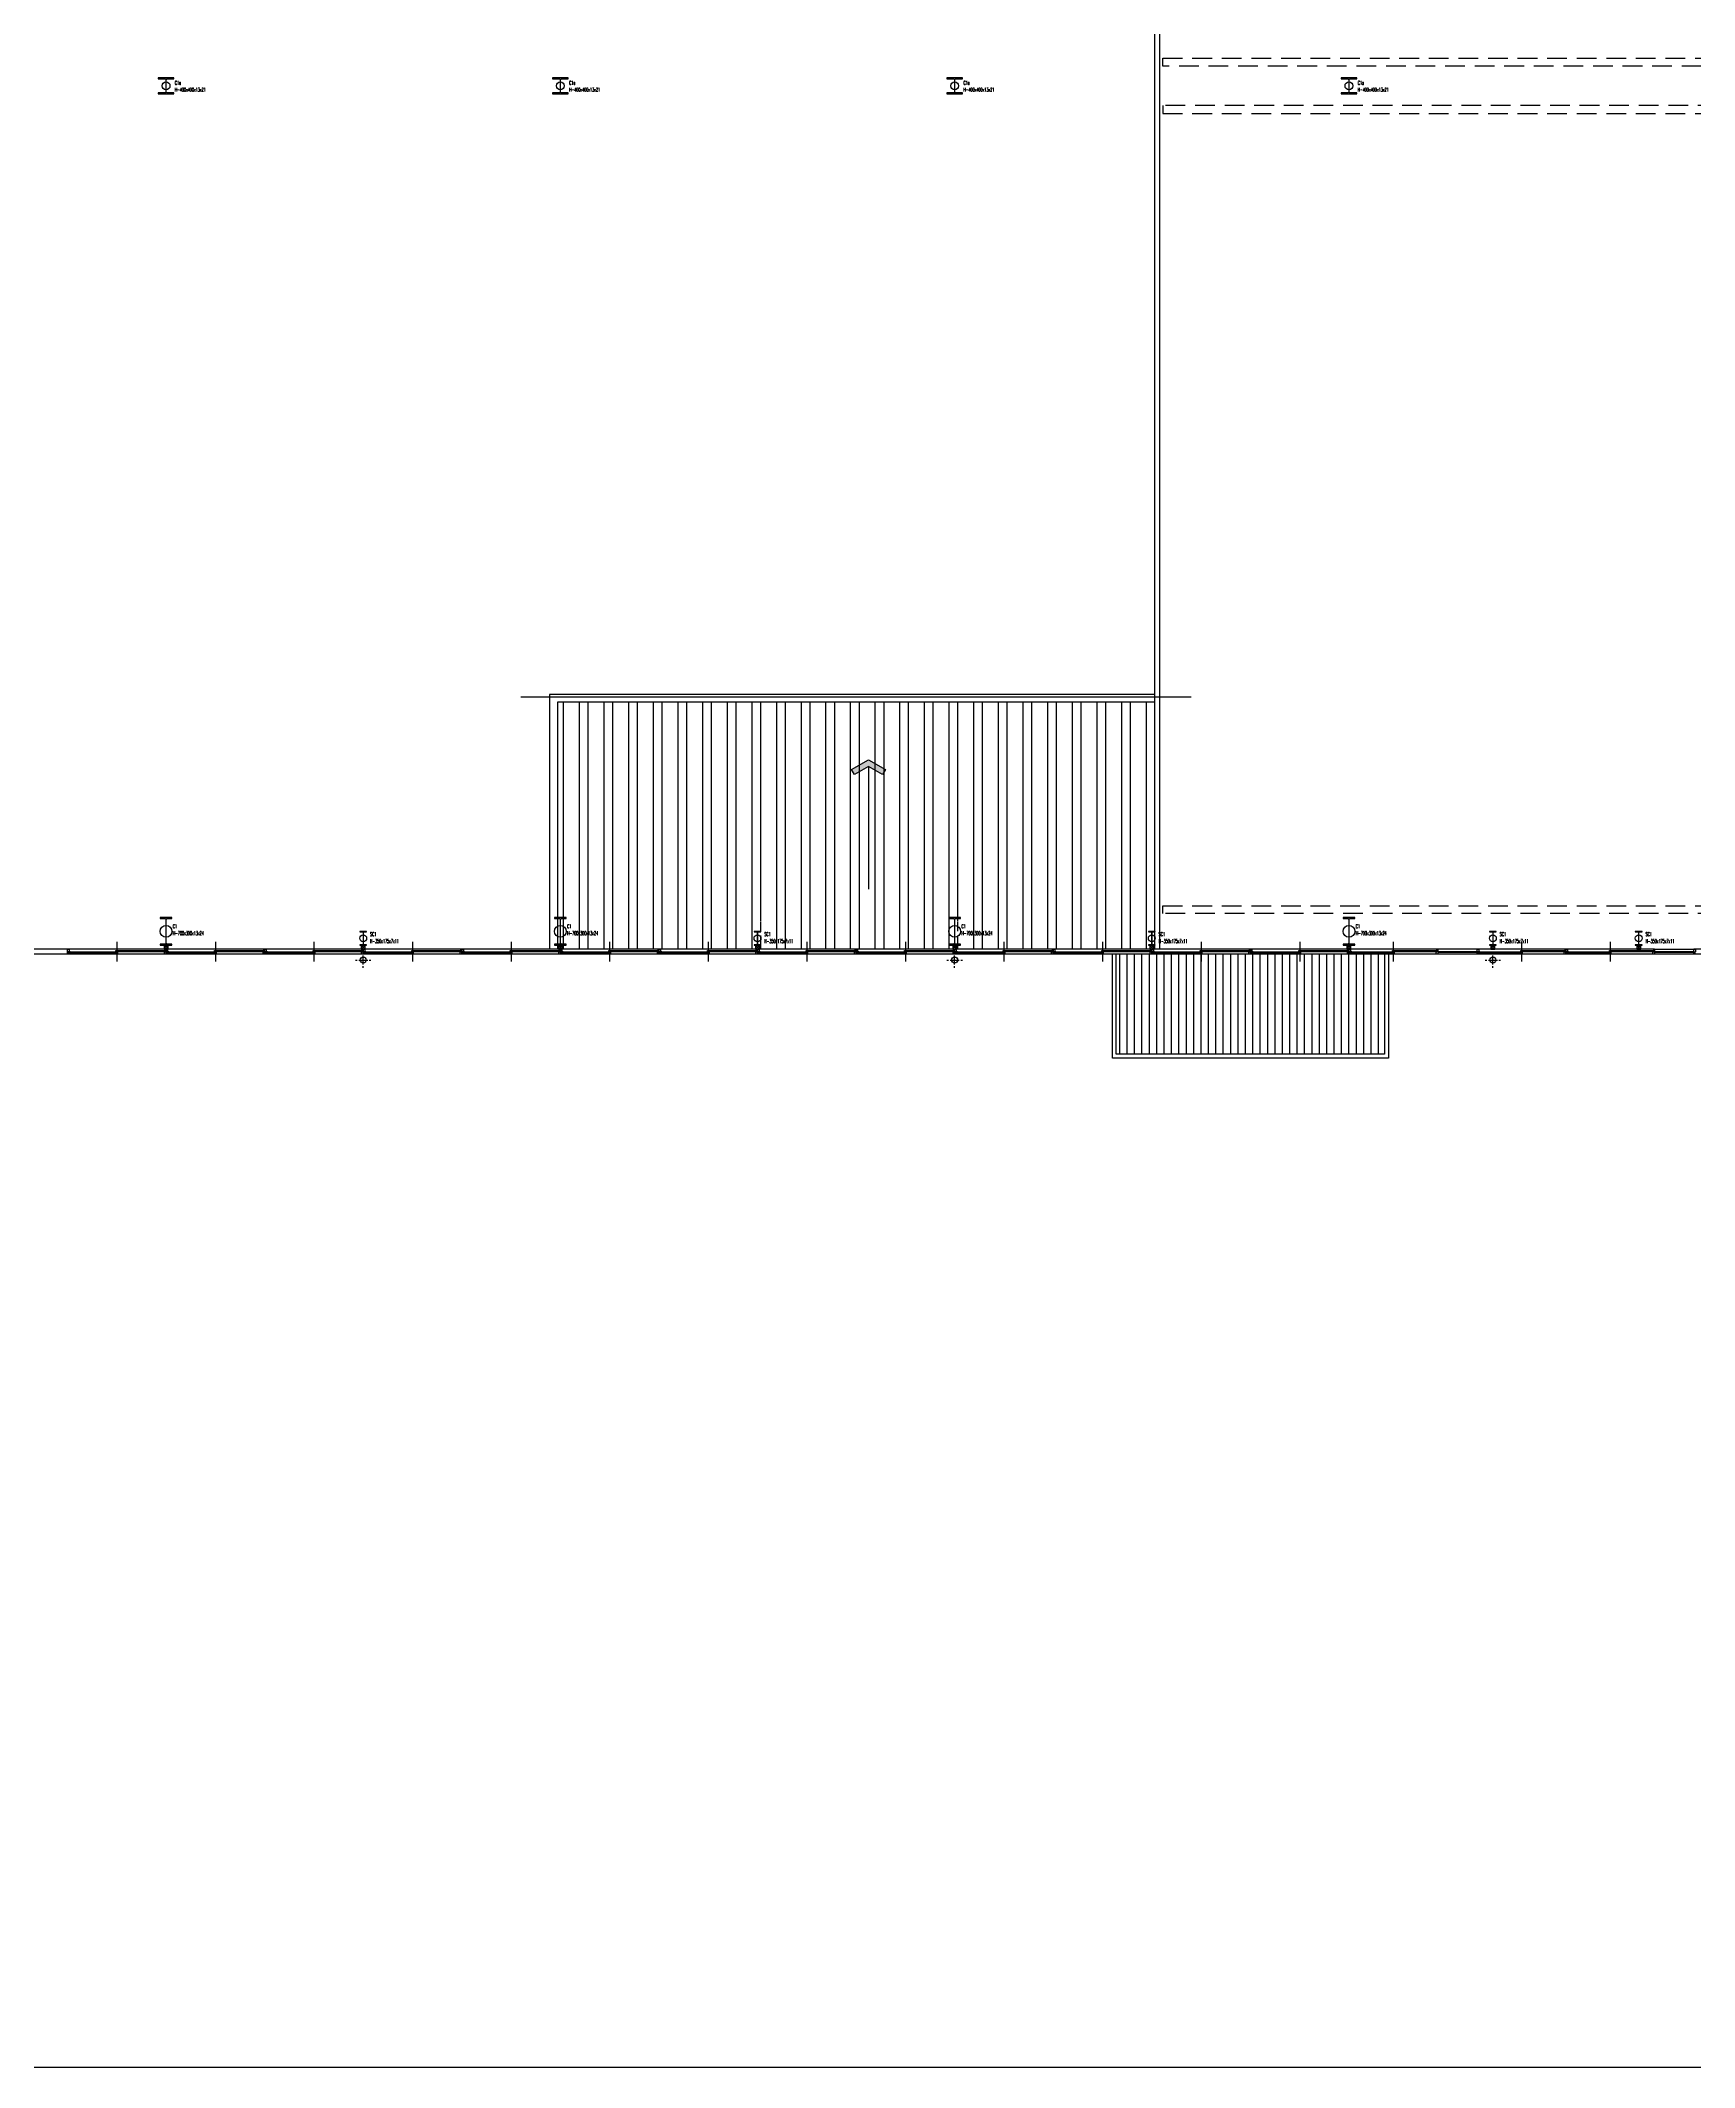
# Model space of a CAD drawing. Header units: millimetres. Extents: x 10462777 to 22643323, y 453826 to 1389191.
# Drawn here: x 11408190 to 11450135, y 540134 to 591557 of the extents above; entities that cross this region are included whole.
import ezdxf
from ezdxf.enums import TextEntityAlignment as Align

# ---------------------------------------------------------------- set-up
doc = ezdxf.new("R2010")
doc.units = ezdxf.units.MM
doc.header["$LTSCALE"] = 200
doc.header["$MEASUREMENT"] = 0
doc.linetypes.add('HIDDEN', pattern=[3.75, 2.5, -1.25])
doc.layers.get('0').update_dxf_attribs({"linetype": 'CONTINUOUS'})
for name, color, linetype in [('CEN', 1, 'CONTINUOUS'), ('COL', 2, 'CONTINUOUS'), ('HAT', 5, 'CONTINUOUS'), ('HATCH', 8, 'CONTINUOUS'), ('lead', 7, 'CONTINUOUS'), ('panel', 4, 'CONTINUOUS'), ('PIPE', 4, 'CONTINUOUS'), ('tab6', 5, 'HIDDEN'), ('win', 6, 'CONTINUOUS'), ('도면층6', 6, 'CONTINUOUS')]:
    doc.layers.add(name, color=color, linetype=linetype)
doc.layers.add('No_Print', color=153, linetype='CONTINUOUS', plot=False)
doc.styles.add('HYwulM', font='txt.shx ', dxfattribs={"bigfont": ' whgtxt.shx'})

msp = doc.modelspace()

# ---------------------------------------------------------------- hatches: boundary and pattern name
at = {"layer": 'lead'}
msp.add_hatch(color=253, dxfattribs=at).paths.add_polyline_path([(11429546.21527, 572940.60773), (11429616.6826, 573066.92445), (11429188.18606, 573305.96649), (11428759.68952, 573066.92445), (11428830.15685, 572940.60773), (11429188.18606, 573140.33871)])

# ---------------------------------------------------------------- linework, layer by layer
at = {"color": 253}
for p, q in [((11435373.2949, 565742.23366), (11435373.2949, 568379.73366)), ((11435473.2949, 565842.23366), (11435473.2949, 568379.73366)), ((11442273.2949, 568379.73366), (11442273.2949, 565842.23366)), ((11442373.2949, 568379.73366), (11442373.2949, 565742.23366)), ((11442373.2949, 565742.23366), (11435373.2949, 565742.23366)), ((11442273.2949, 565842.23366), (11435473.2949, 565842.23366))]:
    msp.add_line(p, q, dxfattribs=at)
at = {"layer": 'CEN', "color": 253}
msp.add_line((11420373.2949, 574907.23366), (11437373.2949, 574907.23366), dxfattribs=at)
at = {"layer": 'COL', "color": 253}
for points in [[(11411366.7949, 590250.23366, -0.4142135624), (11411344.7949, 590228.23366), (11411173.2949, 590228.23366), (11411173.2949, 590207.23366), (11411573.2949, 590207.23366), (11411573.2949, 590228.23366), (11411401.7949, 590228.23366, -0.4142135624), (11411379.7949, 590250.23366), (11411379.7949, 590564.23366, -0.4142135624), (11411401.7949, 590586.23366), (11411573.2949, 590586.23366), (11411573.2949, 590607.23366), (11411173.2949, 590607.23366), (11411173.2949, 590586.23366), (11411344.7949, 590586.23366, -0.4142135624), (11411366.7949, 590564.23366)], [(11421366.7949, 590250.23366, -0.4142135624), (11421344.7949, 590228.23366), (11421173.2949, 590228.23366), (11421173.2949, 590207.23366), (11421573.2949, 590207.23366), (11421573.2949, 590228.23366), (11421401.7949, 590228.23366, -0.4142135624), (11421379.7949, 590250.23366), (11421379.7949, 590564.23366, -0.4142135624), (11421401.7949, 590586.23366), (11421573.2949, 590586.23366), (11421573.2949, 590607.23366), (11421173.2949, 590607.23366), (11421173.2949, 590586.23366), (11421344.7949, 590586.23366, -0.4142135624), (11421366.7949, 590564.23366)], [(11431366.7949, 590250.23366, -0.4142135624), (11431344.7949, 590228.23366), (11431173.2949, 590228.23366), (11431173.2949, 590207.23366), (11431573.2949, 590207.23366), (11431573.2949, 590228.23366), (11431401.7949, 590228.23366, -0.4142135624), (11431379.7949, 590250.23366), (11431379.7949, 590564.23366, -0.4142135624), (11431401.7949, 590586.23366), (11431573.2949, 590586.23366), (11431573.2949, 590607.23366), (11431173.2949, 590607.23366), (11431173.2949, 590586.23366), (11431344.7949, 590586.23366, -0.4142135624), (11431366.7949, 590564.23366)], [(11441366.7949, 590250.23366, -0.4142135624), (11441344.7949, 590228.23366), (11441173.2949, 590228.23366), (11441173.2949, 590207.23366), (11441573.2949, 590207.23366), (11441573.2949, 590228.23366), (11441401.7949, 590228.23366, -0.4142135624), (11441379.7949, 590250.23366), (11441379.7949, 590564.23366, -0.4142135624), (11441401.7949, 590586.23366), (11441573.2949, 590586.23366), (11441573.2949, 590607.23366), (11441173.2949, 590607.23366), (11441173.2949, 590586.23366), (11441344.7949, 590586.23366, -0.4142135624), (11441366.7949, 590564.23366)], [(11411366.7949, 568659.23366, -0.4142135624), (11411338.7949, 568631.23366), (11411223.2949, 568631.23366), (11411223.2949, 568607.23366), (11411523.2949, 568607.23366), (11411523.2949, 568631.23366), (11411407.7949, 568631.23366, -0.4142135624), (11411379.7949, 568659.23366), (11411379.7949, 569255.23366, -0.4142135624), (11411407.7949, 569283.23366), (11411523.2949, 569283.23366), (11411523.2949, 569307.23366), (11411223.2949, 569307.23366), (11411223.2949, 569283.23366), (11411338.7949, 569283.23366, -0.4142135624), (11411366.7949, 569255.23366)], [(11421366.7949, 568659.23366, -0.4142135624), (11421338.7949, 568631.23366), (11421223.2949, 568631.23366), (11421223.2949, 568607.23366), (11421523.2949, 568607.23366), (11421523.2949, 568631.23366), (11421407.7949, 568631.23366, -0.4142135624), (11421379.7949, 568659.23366), (11421379.7949, 569255.23366, -0.4142135624), (11421407.7949, 569283.23366), (11421523.2949, 569283.23366), (11421523.2949, 569307.23366), (11421223.2949, 569307.23366), (11421223.2949, 569283.23366), (11421338.7949, 569283.23366, -0.4142135624), (11421366.7949, 569255.23366)], [(11431366.7949, 568659.23366, -0.4142135624), (11431338.7949, 568631.23366), (11431223.2949, 568631.23366), (11431223.2949, 568607.23366), (11431523.2949, 568607.23366), (11431523.2949, 568631.23366), (11431407.7949, 568631.23366, -0.4142135624), (11431379.7949, 568659.23366), (11431379.7949, 569255.23366, -0.4142135624), (11431407.7949, 569283.23366), (11431523.2949, 569283.23366), (11431523.2949, 569307.23366), (11431223.2949, 569307.23366), (11431223.2949, 569283.23366), (11431338.7949, 569283.23366, -0.4142135624), (11431366.7949, 569255.23366)], [(11441366.7949, 568659.23366, -0.4142135624), (11441338.7949, 568631.23366), (11441223.2949, 568631.23366), (11441223.2949, 568607.23366), (11441523.2949, 568607.23366), (11441523.2949, 568631.23366), (11441407.7949, 568631.23366, -0.4142135624), (11441379.7949, 568659.23366), (11441379.7949, 569255.23366, -0.4142135624), (11441407.7949, 569283.23366), (11441523.2949, 569283.23366), (11441523.2949, 569307.23366), (11441223.2949, 569307.23366), (11441223.2949, 569283.23366), (11441338.7949, 569283.23366, -0.4142135624), (11441366.7949, 569255.23366)], [(11416369.7949, 568632.23366, -0.4142135624), (11416355.7949, 568618.23366), (11416285.7949, 568618.23366), (11416285.7949, 568607.23366), (11416460.7949, 568607.23366), (11416460.7949, 568618.23366), (11416390.7949, 568618.23366, -0.4142135624), (11416376.7949, 568632.23366), (11416376.7949, 568932.23366, -0.4142135624), (11416390.7949, 568946.23366), (11416460.7949, 568946.23366), (11416460.7949, 568957.23366), (11416285.7949, 568957.23366), (11416285.7949, 568946.23366), (11416355.7949, 568946.23366, -0.4142135624), (11416369.7949, 568932.23366)], [(11426369.7949, 568632.23366, -0.4142135624), (11426355.7949, 568618.23366), (11426285.7949, 568618.23366), (11426285.7949, 568607.23366), (11426460.7949, 568607.23366), (11426460.7949, 568618.23366), (11426390.7949, 568618.23366, -0.4142135624), (11426376.7949, 568632.23366), (11426376.7949, 568932.23366, -0.4142135624), (11426390.7949, 568946.23366), (11426460.7949, 568946.23366), (11426460.7949, 568957.23366), (11426285.7949, 568957.23366), (11426285.7949, 568946.23366), (11426355.7949, 568946.23366, -0.4142135624), (11426369.7949, 568932.23366)], [(11436369.7949, 568632.23366, -0.4142135624), (11436355.7949, 568618.23366), (11436285.7949, 568618.23366), (11436285.7949, 568607.23366), (11436460.7949, 568607.23366), (11436460.7949, 568618.23366), (11436390.7949, 568618.23366, -0.4142135624), (11436376.7949, 568632.23366), (11436376.7949, 568932.23366, -0.4142135624), (11436390.7949, 568946.23366), (11436460.7949, 568946.23366), (11436460.7949, 568957.23366), (11436285.7949, 568957.23366), (11436285.7949, 568946.23366), (11436355.7949, 568946.23366, -0.4142135624), (11436369.7949, 568932.23366)], [(11445019.7949, 568632.23366, -0.4142135624), (11445005.7949, 568618.23366), (11444935.7949, 568618.23366), (11444935.7949, 568607.23366), (11445110.7949, 568607.23366), (11445110.7949, 568618.23366), (11445040.7949, 568618.23366, -0.4142135624), (11445026.7949, 568632.23366), (11445026.7949, 568932.23366, -0.4142135624), (11445040.7949, 568946.23366), (11445110.7949, 568946.23366), (11445110.7949, 568957.23366), (11444935.7949, 568957.23366), (11444935.7949, 568946.23366), (11445005.7949, 568946.23366, -0.4142135624), (11445019.7949, 568932.23366)], [(11448719.7949, 568632.23366, -0.4142135624), (11448705.7949, 568618.23366), (11448635.7949, 568618.23366), (11448635.7949, 568607.23366), (11448810.7949, 568607.23366), (11448810.7949, 568618.23366), (11448740.7949, 568618.23366, -0.4142135624), (11448726.7949, 568632.23366), (11448726.7949, 568932.23366, -0.4142135624), (11448740.7949, 568946.23366), (11448810.7949, 568946.23366), (11448810.7949, 568957.23366), (11448635.7949, 568957.23366), (11448635.7949, 568946.23366), (11448705.7949, 568946.23366, -0.4142135624), (11448719.7949, 568932.23366)]]:
    msp.add_lwpolyline(points, format="xyb", close=True, dxfattribs=at)
at = {"layer": 'HAT', "color": 253, "linetype": 'Continuous', "ltscale": 10}
for p, q in [((11421456.2949, 568507.23366), (11421456.2949, 574769.73366)), ((11421860.32403, 568507.23366), (11421860.32403, 574769.73366)), ((11422081.2949, 568507.23366), (11422081.2949, 574769.73366)), ((11422485.32403, 568507.23366), (11422485.32403, 574769.73366)), ((11422706.2949, 568507.23366), (11422706.2949, 574769.73366)), ((11423110.32403, 568507.23366), (11423110.32403, 574769.73366)), ((11423331.2949, 568507.23366), (11423331.2949, 574769.73366)), ((11423735.32403, 568507.23366), (11423735.32403, 574769.73366)), ((11423956.2949, 568507.23366), (11423956.2949, 574769.73366)), ((11424360.32403, 568507.23366), (11424360.32403, 574769.73366)), ((11424581.2949, 568507.23366), (11424581.2949, 574769.73366)), ((11424985.32403, 568507.23366), (11424985.32403, 574769.73366)), ((11425206.2949, 568507.23366), (11425206.2949, 574769.73366)), ((11425610.32403, 568507.23366), (11425610.32403, 574769.73366)), ((11425831.2949, 568507.23366), (11425831.2949, 574769.73366)), ((11426235.32403, 568507.23366), (11426235.32403, 574769.73366)), ((11426456.2949, 569207.23366), (11426456.2949, 574769.73366)), ((11426860.32403, 568507.23366), (11426860.32403, 574769.73366)), ((11427081.2949, 568507.23366), (11427081.2949, 574769.73366)), ((11427485.32403, 568507.23366), (11427485.32403, 574769.73366)), ((11427706.2949, 568507.23366), (11427706.2949, 574769.73366)), ((11428110.32403, 568507.23366), (11428110.32403, 574769.73366)), ((11428331.2949, 568507.23366), (11428331.2949, 574769.73366)), ((11428735.32403, 568507.23366), (11428735.32403, 574769.73366)), ((11428956.2949, 568507.23366), (11428956.2949, 574769.73366)), ((11429360.32403, 568507.23366), (11429360.32403, 574769.73366)), ((11429581.2949, 568507.23366), (11429581.2949, 574769.73366)), ((11429985.32403, 568507.23366), (11429985.32403, 574769.73366)), ((11430206.2949, 568507.23366), (11430206.2949, 574769.73366)), ((11430610.32403, 568507.23366), (11430610.32403, 574769.73366)), ((11430831.2949, 568507.23366), (11430831.2949, 574769.73366)), ((11431235.32403, 568507.23366), (11431235.32403, 574769.73366)), ((11431456.2949, 569207.23366), (11431456.2949, 574769.73366)), ((11431860.32403, 568507.23366), (11431860.32403, 574769.73366)), ((11432081.2949, 568507.23366), (11432081.2949, 574769.73366)), ((11432485.32403, 568507.23366), (11432485.32403, 574769.73366)), ((11432706.2949, 568507.23366), (11432706.2949, 574769.73366)), ((11433110.32403, 568507.23366), (11433110.32403, 574769.73366)), ((11433331.2949, 568507.23366), (11433331.2949, 574769.73366)), ((11433735.32403, 568507.23366), (11433735.32403, 574769.73366)), ((11433956.2949, 568507.23366), (11433956.2949, 574769.73366)), ((11434360.32403, 568507.23366), (11434360.32403, 574769.73366)), ((11434581.2949, 568507.23366), (11434581.2949, 574769.73366)), ((11434985.32403, 568507.23366), (11434985.32403, 574769.73366)), ((11435206.2949, 568507.23366), (11435206.2949, 574769.73366)), ((11435610.32403, 568507.23366), (11435610.32403, 574769.73366)), ((11435831.2949, 568507.23366), (11435831.2949, 574769.73366)), ((11436235.32403, 568507.23366), (11436235.32403, 574769.73366)), ((11426456.2949, 568963.01), (11426456.2949, 569192.23366)), ((11426456.2949, 568622.23366), (11426456.2949, 568851.45732)), ((11431456.2949, 568963.01), (11431456.2949, 569192.23366)), ((11431456.2949, 568622.23366), (11431456.2949, 568851.45732)), ((11426456.2949, 568507.23366), (11426456.2949, 568607.23366)), ((11431456.2949, 568507.23366), (11431456.2949, 568607.23366))]:
    msp.add_line(p, q, dxfattribs=at)
at = {"layer": 'HAT', "color": 253, "linetype": 'Continuous'}
for p, q in [((11435561.66205, 565842.23366), (11435561.66205, 568379.73366)), ((11435749.16205, 565842.23366), (11435749.16205, 568379.73366)), ((11435936.66205, 565842.23366), (11435936.66205, 568379.73366)), ((11436124.16205, 565842.23366), (11436124.16205, 568379.73366)), ((11436311.66205, 565842.23366), (11436311.66205, 568379.73366)), ((11436499.16205, 565842.23366), (11436499.16205, 568379.73366)), ((11436686.66205, 565842.23366), (11436686.66205, 568379.73366)), ((11436874.16205, 565842.23366), (11436874.16205, 568379.73366)), ((11437061.66205, 565842.23366), (11437061.66205, 568379.73366)), ((11437249.16205, 565842.23366), (11437249.16205, 568379.73366)), ((11437436.66205, 565842.23366), (11437436.66205, 568379.73366)), ((11437624.16205, 565842.23366), (11437624.16205, 568379.73366)), ((11437811.66205, 565842.23366), (11437811.66205, 568379.73366)), ((11437999.16205, 565842.23366), (11437999.16205, 568379.73366)), ((11438186.66205, 565842.23366), (11438186.66205, 568379.73366)), ((11438374.16205, 565842.23366), (11438374.16205, 568379.73366)), ((11438561.66205, 565842.23366), (11438561.66205, 568379.73366)), ((11438749.16205, 565842.23366), (11438749.16205, 568379.73366)), ((11438936.66205, 565842.23366), (11438936.66205, 568379.73366)), ((11439124.16205, 565842.23366), (11439124.16205, 568379.73366)), ((11439311.66205, 565842.23366), (11439311.66205, 568379.73366)), ((11439499.16205, 565842.23366), (11439499.16205, 568379.73366)), ((11439686.66205, 565842.23366), (11439686.66205, 568379.73366)), ((11439874.16205, 565842.23366), (11439874.16205, 568379.73366)), ((11440061.66205, 565842.23366), (11440061.66205, 568379.73366)), ((11440249.16205, 565842.23366), (11440249.16205, 568379.73366)), ((11440436.66205, 565842.23366), (11440436.66205, 568379.73366)), ((11440624.16205, 565842.23366), (11440624.16205, 568379.73366)), ((11440811.66205, 565842.23366), (11440811.66205, 568379.73366)), ((11440999.16205, 565842.23366), (11440999.16205, 568379.73366)), ((11441186.66205, 565842.23366), (11441186.66205, 568379.73366)), ((11441374.16205, 565842.23366), (11441374.16205, 568379.73366)), ((11441561.66205, 565842.23366), (11441561.66205, 568379.73366)), ((11441749.16205, 565842.23366), (11441749.16205, 568379.73366)), ((11441936.66205, 565842.23366), (11441936.66205, 568379.73366)), ((11442124.16205, 565842.23366), (11442124.16205, 568379.73366))]:
    msp.add_line(p, q, dxfattribs=at)
at = {"layer": 'HATCH', "color": 253}
for p, q in [((11416178.2949, 568229.73366), (11416218.2949, 568229.73366)), ((11416258.2949, 568229.73366), (11416488.2949, 568229.73366)), ((11416373.2949, 568384.73366), (11416373.2949, 568424.73366)), ((11416373.2949, 568114.73366), (11416373.2949, 568344.73366)), ((11416528.2949, 568229.73366), (11416568.2949, 568229.73366)), ((11431178.2949, 568229.73366), (11431218.2949, 568229.73366)), ((11431258.2949, 568229.73366), (11431488.2949, 568229.73366)), ((11431373.2949, 568384.73366), (11431373.2949, 568424.73366)), ((11431373.2949, 568114.73366), (11431373.2949, 568344.73366)), ((11431528.2949, 568229.73366), (11431568.2949, 568229.73366)), ((11444828.2949, 568229.73366), (11444868.2949, 568229.73366)), ((11444908.2949, 568229.73366), (11445138.2949, 568229.73366)), ((11445023.2949, 568384.73366), (11445023.2949, 568424.73366)), ((11445023.2949, 568114.73366), (11445023.2949, 568344.73366)), ((11445178.2949, 568229.73366), (11445218.2949, 568229.73366)), ((11416373.2949, 568034.73366), (11416373.2949, 568074.73366)), ((11431373.2949, 568034.73366), (11431373.2949, 568074.73366)), ((11445023.2949, 568034.73366), (11445023.2949, 568074.73366))]:
    msp.add_line(p, q, dxfattribs=at)
for centre in [(11416373.2949, 568229.73366), (11431373.2949, 568229.73366), (11445023.2949, 568229.73366)]:
    msp.add_ellipse(centre, major_axis=(-53.03301, 53.03301), ratio=1, start_param=-0.7853981634, end_param=5.4977871438, dxfattribs=at)
at = {"layer": 'lead', "color": 253}
for p, q in [((11428759.68952, 573066.92445), (11429188.18606, 573305.96649)), ((11428830.15685, 572940.60773), (11428759.68952, 573066.92445)), ((11429188.18606, 573140.33871), (11428830.15685, 572940.60773)), ((11429188.18606, 573305.96649), (11429616.6826, 573066.92445)), ((11429546.21527, 572940.60773), (11429188.18606, 573140.33871)), ((11429188.18606, 573140.33871), (11429188.18606, 570030.79302)), ((11429616.6826, 573066.92445), (11429546.21527, 572940.60773))]:
    msp.add_line(p, q, dxfattribs=at)
at = {"layer": 'No_Print', "color": 253}
for centre, radius in [((11411373.2949, 590407.23366), 100), ((11421373.2949, 590407.23366), 100), ((11431373.2949, 590407.23366), 100), ((11441373.2949, 590407.23366), 100), ((11411373.2949, 568957.23366), 150), ((11416373.2949, 568782.23366), 87.5), ((11421373.2949, 568957.23366), 150), ((11426373.2949, 568782.23366), 87.5), ((11431373.2949, 568957.23366), 150), ((11436373.2949, 568782.23366), 87.5), ((11441373.2949, 568957.23366), 150), ((11445023.2949, 568782.23366), 87.5), ((11448723.2949, 568782.23366), 87.5)]:
    msp.add_circle(centre, radius, dxfattribs=at)
at = {"layer": 'panel', "color": 253}
for p, q in [((11436448.2949, 568504.73366), (11436448.2949, 612309.73366)), ((11436573.2949, 568504.73366), (11436573.2949, 612309.73366)), ((11436448.2949, 574969.73366), (11421098.2949, 574969.73366)), ((11421098.2949, 574969.73366), (11421098.2949, 568504.73366)), ((11436448.2949, 574769.73366), (11421298.2949, 574769.73366)), ((11421298.2949, 574769.73366), (11421298.2949, 568504.73366)), ((11408873.2949, 568379.73366), (11400995.7949, 568379.73366)), ((11408873.2949, 568504.73366), (11401120.7949, 568504.73366)), ((11408873.2949, 568379.73366), (11408873.2949, 568504.73366))]:
    msp.add_line(p, q, dxfattribs=at)
at = {"layer": 'PIPE', "color": 253}
for p, q in [((11411325.5949, 568507.03366), (11411420.9949, 568602.43366)), ((11411420.9949, 568507.03366), (11411325.5949, 568602.43366)), ((11416325.5949, 568507.03366), (11416420.9949, 568602.43366)), ((11416420.9949, 568507.03366), (11416325.5949, 568602.43366)), ((11421325.5949, 568507.03366), (11421420.9949, 568602.43366)), ((11421420.9949, 568507.03366), (11421325.5949, 568602.43366)), ((11426325.5949, 568507.03366), (11426420.9949, 568602.43366)), ((11426420.9949, 568507.03366), (11426325.5949, 568602.43366)), ((11431325.5949, 568509.53366), (11431420.9949, 568604.93366)), ((11431420.9949, 568509.53366), (11431325.5949, 568604.93366)), ((11436325.5949, 568507.03366), (11436420.9949, 568602.43366)), ((11436420.9949, 568507.03366), (11436325.5949, 568602.43366)), ((11441325.5949, 568507.03366), (11441420.9949, 568602.43366)), ((11441420.9949, 568507.03366), (11441325.5949, 568602.43366)), ((11444975.5949, 568507.03366), (11445070.9949, 568602.43366)), ((11445070.9949, 568507.03366), (11444975.5949, 568602.43366)), ((11448675.5949, 568507.03366), (11448770.9949, 568602.43366)), ((11448770.9949, 568507.03366), (11448675.5949, 568602.43366))]:
    msp.add_line(p, q, dxfattribs=at)
for points in [[(11411423.2949, 568504.73366), (11411423.2949, 568604.73366), (11411323.2949, 568604.73366), (11411323.2949, 568504.73366)], [(11411420.9949, 568507.03366), (11411420.9949, 568602.43366), (11411325.5949, 568602.43366), (11411325.5949, 568507.03366)], [(11416423.2949, 568504.73366), (11416423.2949, 568604.73366), (11416323.2949, 568604.73366), (11416323.2949, 568504.73366)], [(11416420.9949, 568507.03366), (11416420.9949, 568602.43366), (11416325.5949, 568602.43366), (11416325.5949, 568507.03366)], [(11421423.2949, 568504.73366), (11421423.2949, 568604.73366), (11421323.2949, 568604.73366), (11421323.2949, 568504.73366)], [(11421420.9949, 568507.03366), (11421420.9949, 568602.43366), (11421325.5949, 568602.43366), (11421325.5949, 568507.03366)], [(11426423.2949, 568504.73366), (11426423.2949, 568604.73366), (11426323.2949, 568604.73366), (11426323.2949, 568504.73366)], [(11426420.9949, 568507.03366), (11426420.9949, 568602.43366), (11426325.5949, 568602.43366), (11426325.5949, 568507.03366)], [(11431423.2949, 568507.23366), (11431423.2949, 568607.23366), (11431323.2949, 568607.23366), (11431323.2949, 568507.23366)], [(11431420.9949, 568509.53366), (11431420.9949, 568604.93366), (11431325.5949, 568604.93366), (11431325.5949, 568509.53366)], [(11436423.2949, 568504.73366), (11436423.2949, 568604.73366), (11436323.2949, 568604.73366), (11436323.2949, 568504.73366)], [(11436420.9949, 568507.03366), (11436420.9949, 568602.43366), (11436325.5949, 568602.43366), (11436325.5949, 568507.03366)], [(11441423.2949, 568504.73366), (11441423.2949, 568604.73366), (11441323.2949, 568604.73366), (11441323.2949, 568504.73366)], [(11441420.9949, 568507.03366), (11441420.9949, 568602.43366), (11441325.5949, 568602.43366), (11441325.5949, 568507.03366)], [(11445073.2949, 568504.73366), (11445073.2949, 568604.73366), (11444973.2949, 568604.73366), (11444973.2949, 568504.73366)], [(11445070.9949, 568507.03366), (11445070.9949, 568602.43366), (11444975.5949, 568602.43366), (11444975.5949, 568507.03366)], [(11448773.2949, 568504.73366), (11448773.2949, 568604.73366), (11448673.2949, 568604.73366), (11448673.2949, 568504.73366)], [(11448770.9949, 568507.03366), (11448770.9949, 568602.43366), (11448675.5949, 568602.43366), (11448675.5949, 568507.03366)]]:
    msp.add_lwpolyline(points, close=True, dxfattribs=at)
at = {"layer": 'tab6', "color": 253}
for p, q in [((11436650.7949, 590907.23366), (11436650.7949, 591107.23366)), ((11436650.7949, 591107.23366), (11497563.67703, 591107.23366)), ((11497563.67703, 590907.23366), (11436650.7949, 590907.23366)), ((11436650.7949, 589907.23366), (11436650.7949, 589707.23366)), ((11511473.2949, 589907.23366), (11436650.7949, 589907.23366)), ((11436650.7949, 589707.23366), (11511473.2949, 589707.23366)), ((11436650.7949, 569407.23366), (11436650.7949, 569607.23366)), ((11436650.7949, 569607.23366), (11511473.2949, 569607.23366)), ((11511473.2949, 569407.23366), (11436650.7949, 569407.23366))]:
    msp.add_line(p, q, dxfattribs=at)
at = {"layer": 'win', "color": 253}
for p, q in [((11411373.2949, 568504.73366), (11408873.2949, 568504.73366)), ((11411373.2949, 568379.73366), (11408873.2949, 568379.73366)), ((11408943.2949, 568436.73366), (11410103.2949, 568436.73366)), ((11408943.2949, 568425.73366), (11410103.2949, 568425.73366)), ((11408943.2949, 568417.73366), (11410103.2949, 568417.73366)), ((11408943.2949, 568406.73366), (11410103.2949, 568406.73366)), ((11410123.2949, 568688.01032), (11410123.2949, 568191.06089)), ((11410143.2949, 568472.73366), (11411303.2949, 568472.73366)), ((11410143.2949, 568461.73366), (11411303.2949, 568461.73366)), ((11410143.2949, 568453.73366), (11411303.2949, 568453.73366)), ((11410143.2949, 568442.73366), (11411343.2949, 568442.73366)), ((11413873.2949, 568504.73366), (11411373.2949, 568504.73366)), ((11413873.2949, 568379.73366), (11411373.2949, 568379.73366)), ((11411443.2949, 568436.73366), (11412603.2949, 568436.73366)), ((11411443.2949, 568425.73366), (11412603.2949, 568425.73366)), ((11411443.2949, 568417.73366), (11412603.2949, 568417.73366)), ((11411443.2949, 568406.73366), (11412603.2949, 568406.73366)), ((11412623.2949, 568688.01032), (11412623.2949, 568191.06089)), ((11412643.2949, 568472.73366), (11413803.2949, 568472.73366)), ((11412643.2949, 568461.73366), (11413803.2949, 568461.73366)), ((11412643.2949, 568453.73366), (11413803.2949, 568453.73366)), ((11412643.2949, 568442.73366), (11413843.2949, 568442.73366)), ((11416373.2949, 568504.73366), (11413873.2949, 568504.73366)), ((11416373.2949, 568379.73366), (11413873.2949, 568379.73366)), ((11413943.2949, 568436.73366), (11415103.2949, 568436.73366)), ((11413943.2949, 568425.73366), (11415103.2949, 568425.73366)), ((11413943.2949, 568417.73366), (11415103.2949, 568417.73366)), ((11413943.2949, 568406.73366), (11415103.2949, 568406.73366)), ((11415123.2949, 568688.01032), (11415123.2949, 568191.06089)), ((11415143.2949, 568472.73366), (11416303.2949, 568472.73366)), ((11415143.2949, 568461.73366), (11416303.2949, 568461.73366)), ((11415143.2949, 568453.73366), (11416303.2949, 568453.73366)), ((11415143.2949, 568442.73366), (11416343.2949, 568442.73366)), ((11418873.2949, 568504.73366), (11416373.2949, 568504.73366)), ((11418873.2949, 568379.73366), (11416373.2949, 568379.73366)), ((11416443.2949, 568436.73366), (11417603.2949, 568436.73366)), ((11416443.2949, 568425.73366), (11417603.2949, 568425.73366)), ((11416443.2949, 568417.73366), (11417603.2949, 568417.73366)), ((11416443.2949, 568406.73366), (11417603.2949, 568406.73366)), ((11417623.2949, 568688.01032), (11417623.2949, 568191.06089)), ((11417643.2949, 568472.73366), (11418803.2949, 568472.73366)), ((11417643.2949, 568461.73366), (11418803.2949, 568461.73366)), ((11417643.2949, 568453.73366), (11418803.2949, 568453.73366)), ((11417643.2949, 568442.73366), (11418843.2949, 568442.73366)), ((11421373.2949, 568504.73366), (11418873.2949, 568504.73366)), ((11421373.2949, 568379.73366), (11418873.2949, 568379.73366)), ((11418943.2949, 568436.73366), (11420103.2949, 568436.73366)), ((11418943.2949, 568425.73366), (11420103.2949, 568425.73366)), ((11418943.2949, 568417.73366), (11420103.2949, 568417.73366)), ((11418943.2949, 568406.73366), (11420103.2949, 568406.73366)), ((11420123.2949, 568688.01032), (11420123.2949, 568191.06089)), ((11420143.2949, 568472.73366), (11421303.2949, 568472.73366)), ((11420143.2949, 568461.73366), (11421303.2949, 568461.73366)), ((11420143.2949, 568453.73366), (11421303.2949, 568453.73366)), ((11420143.2949, 568442.73366), (11421343.2949, 568442.73366)), ((11423873.2949, 568504.73366), (11421373.2949, 568504.73366)), ((11423873.2949, 568379.73366), (11421373.2949, 568379.73366)), ((11421443.2949, 568436.73366), (11422603.2949, 568436.73366)), ((11421443.2949, 568425.73366), (11422603.2949, 568425.73366)), ((11421443.2949, 568417.73366), (11422603.2949, 568417.73366)), ((11421443.2949, 568406.73366), (11422603.2949, 568406.73366)), ((11422623.2949, 568688.01032), (11422623.2949, 568191.06089)), ((11422643.2949, 568472.73366), (11423803.2949, 568472.73366)), ((11422643.2949, 568461.73366), (11423803.2949, 568461.73366)), ((11422643.2949, 568453.73366), (11423803.2949, 568453.73366)), ((11422643.2949, 568442.73366), (11423843.2949, 568442.73366)), ((11426373.2949, 568504.73366), (11423873.2949, 568504.73366)), ((11426373.2949, 568379.73366), (11423873.2949, 568379.73366)), ((11423943.2949, 568436.73366), (11425103.2949, 568436.73366)), ((11423943.2949, 568425.73366), (11425103.2949, 568425.73366)), ((11423943.2949, 568417.73366), (11425103.2949, 568417.73366)), ((11423943.2949, 568406.73366), (11425103.2949, 568406.73366)), ((11425123.2949, 568688.01032), (11425123.2949, 568191.06089)), ((11425143.2949, 568472.73366), (11426303.2949, 568472.73366)), ((11425143.2949, 568461.73366), (11426303.2949, 568461.73366)), ((11425143.2949, 568453.73366), (11426303.2949, 568453.73366)), ((11425143.2949, 568442.73366), (11426343.2949, 568442.73366)), ((11428873.2949, 568504.73366), (11426373.2949, 568504.73366)), ((11428873.2949, 568379.73366), (11426373.2949, 568379.73366)), ((11426443.2949, 568436.73366), (11427603.2949, 568436.73366)), ((11426443.2949, 568425.73366), (11427603.2949, 568425.73366)), ((11426443.2949, 568417.73366), (11427603.2949, 568417.73366)), ((11426443.2949, 568406.73366), (11427603.2949, 568406.73366)), ((11427623.2949, 568688.01032), (11427623.2949, 568191.06089)), ((11427643.2949, 568472.73366), (11428803.2949, 568472.73366)), ((11427643.2949, 568461.73366), (11428803.2949, 568461.73366)), ((11427643.2949, 568453.73366), (11428803.2949, 568453.73366)), ((11427643.2949, 568442.73366), (11428843.2949, 568442.73366)), ((11431373.2949, 568504.73366), (11428873.2949, 568504.73366)), ((11431373.2949, 568379.73366), (11428873.2949, 568379.73366)), ((11428943.2949, 568436.73366), (11430103.2949, 568436.73366)), ((11428943.2949, 568425.73366), (11430103.2949, 568425.73366)), ((11428943.2949, 568417.73366), (11430103.2949, 568417.73366)), ((11428943.2949, 568406.73366), (11430103.2949, 568406.73366)), ((11430123.2949, 568688.01032), (11430123.2949, 568191.06089)), ((11430143.2949, 568472.73366), (11431303.2949, 568472.73366)), ((11430143.2949, 568461.73366), (11431303.2949, 568461.73366)), ((11430143.2949, 568453.73366), (11431303.2949, 568453.73366)), ((11430143.2949, 568442.73366), (11431343.2949, 568442.73366)), ((11433873.2949, 568504.73366), (11431373.2949, 568504.73366)), ((11433873.2949, 568379.73366), (11431373.2949, 568379.73366)), ((11431443.2949, 568436.73366), (11432603.2949, 568436.73366)), ((11431443.2949, 568425.73366), (11432603.2949, 568425.73366)), ((11431443.2949, 568417.73366), (11432603.2949, 568417.73366)), ((11431443.2949, 568406.73366), (11432603.2949, 568406.73366)), ((11432623.2949, 568688.01032), (11432623.2949, 568191.06089)), ((11432643.2949, 568472.73366), (11433803.2949, 568472.73366)), ((11432643.2949, 568461.73366), (11433803.2949, 568461.73366)), ((11432643.2949, 568453.73366), (11433803.2949, 568453.73366)), ((11432643.2949, 568442.73366), (11433843.2949, 568442.73366)), ((11436373.2949, 568504.73366), (11433873.2949, 568504.73366)), ((11436373.2949, 568379.73366), (11433873.2949, 568379.73366)), ((11433943.2949, 568436.73366), (11435103.2949, 568436.73366)), ((11433943.2949, 568425.73366), (11435103.2949, 568425.73366)), ((11433943.2949, 568417.73366), (11435103.2949, 568417.73366)), ((11433943.2949, 568406.73366), (11435103.2949, 568406.73366)), ((11435123.2949, 568688.01032), (11435123.2949, 568191.06089)), ((11435143.2949, 568472.73366), (11436303.2949, 568472.73366)), ((11435143.2949, 568461.73366), (11436303.2949, 568461.73366)), ((11435143.2949, 568453.73366), (11436303.2949, 568453.73366)), ((11435143.2949, 568442.73366), (11436343.2949, 568442.73366)), ((11438873.2949, 568504.73366), (11436373.2949, 568504.73366)), ((11438873.2949, 568379.73366), (11436373.2949, 568379.73366)), ((11436443.2949, 568436.73366), (11437603.2949, 568436.73366)), ((11436443.2949, 568425.73366), (11437603.2949, 568425.73366)), ((11436443.2949, 568417.73366), (11437603.2949, 568417.73366)), ((11436443.2949, 568406.73366), (11437603.2949, 568406.73366)), ((11437623.2949, 568688.01032), (11437623.2949, 568191.06089)), ((11437643.2949, 568472.73366), (11438803.2949, 568472.73366)), ((11437643.2949, 568461.73366), (11438803.2949, 568461.73366)), ((11437643.2949, 568453.73366), (11438803.2949, 568453.73366)), ((11437643.2949, 568442.73366), (11438843.2949, 568442.73366)), ((11441373.2949, 568504.73366), (11438873.2949, 568504.73366)), ((11441373.2949, 568379.73366), (11438873.2949, 568379.73366)), ((11438943.2949, 568436.73366), (11440103.2949, 568436.73366)), ((11438943.2949, 568425.73366), (11440103.2949, 568425.73366)), ((11438943.2949, 568417.73366), (11440103.2949, 568417.73366)), ((11438943.2949, 568406.73366), (11440103.2949, 568406.73366)), ((11440123.2949, 568688.01032), (11440123.2949, 568191.06089)), ((11440143.2949, 568472.73366), (11441303.2949, 568472.73366)), ((11440143.2949, 568461.73366), (11441303.2949, 568461.73366)), ((11440143.2949, 568453.73366), (11441303.2949, 568453.73366)), ((11440143.2949, 568442.73366), (11441343.2949, 568442.73366)), ((11443623.2949, 568504.73366), (11441373.2949, 568504.73366)), ((11443623.2949, 568379.73366), (11441373.2949, 568379.73366)), ((11441443.2949, 568436.73366), (11442478.2949, 568436.73366)), ((11441443.2949, 568425.73366), (11442478.2949, 568425.73366)), ((11441443.2949, 568417.73366), (11442478.2949, 568417.73366)), ((11441443.2949, 568406.73366), (11442478.2949, 568406.73366)), ((11442498.2949, 568688.01032), (11442498.2949, 568191.06089)), ((11442518.2949, 568472.73366), (11443553.2949, 568472.73366)), ((11442518.2949, 568461.73366), (11443553.2949, 568461.73366)), ((11442518.2949, 568453.73366), (11443553.2949, 568453.73366)), ((11442518.2949, 568442.73366), (11443593.2949, 568442.73366)), ((11444623.2949, 568504.73366), (11443623.2949, 568504.73366)), ((11443623.2949, 568442.23366), (11444623.2949, 568442.23366)), ((11443623.2949, 568430.23366), (11444623.2949, 568430.23366)), ((11444623.2949, 568379.73366), (11443623.2949, 568379.73366)), ((11446873.2949, 568504.73366), (11444623.2949, 568504.73366)), ((11446873.2949, 568379.73366), (11444623.2949, 568379.73366)), ((11444693.2949, 568436.73366), (11445728.2949, 568436.73366)), ((11444693.2949, 568425.73366), (11445728.2949, 568425.73366)), ((11444693.2949, 568417.73366), (11445728.2949, 568417.73366)), ((11444693.2949, 568406.73366), (11445728.2949, 568406.73366)), ((11445748.2949, 568688.01032), (11445748.2949, 568191.06089)), ((11445768.2949, 568472.73366), (11446803.2949, 568472.73366)), ((11445768.2949, 568461.73366), (11446803.2949, 568461.73366)), ((11445768.2949, 568453.73366), (11446803.2949, 568453.73366)), ((11445768.2949, 568442.73366), (11446843.2949, 568442.73366)), ((11449123.2949, 568504.73366), (11446873.2949, 568504.73366)), ((11449123.2949, 568379.73366), (11446873.2949, 568379.73366)), ((11446943.2949, 568436.73366), (11447978.2949, 568436.73366)), ((11446943.2949, 568425.73366), (11447978.2949, 568425.73366)), ((11446943.2949, 568417.73366), (11447978.2949, 568417.73366)), ((11446943.2949, 568406.73366), (11447978.2949, 568406.73366)), ((11447998.2949, 568688.01032), (11447998.2949, 568191.06089)), ((11448018.2949, 568472.73366), (11449053.2949, 568472.73366)), ((11448018.2949, 568461.73366), (11449053.2949, 568461.73366)), ((11448018.2949, 568453.73366), (11449053.2949, 568453.73366)), ((11448018.2949, 568442.73366), (11449093.2949, 568442.73366)), ((11449123.2949, 568504.73366), (11450123.2949, 568504.73366)), ((11449123.2949, 568442.23366), (11450123.2949, 568442.23366)), ((11449123.2949, 568430.23366), (11450123.2949, 568430.23366)), ((11450123.2949, 568379.73366), (11449123.2949, 568379.73366)), ((11452373.2949, 568504.73366), (11450123.2949, 568504.73366)), ((11452373.2949, 568379.73366), (11450123.2949, 568379.73366))]:
    msp.add_line(p, q, dxfattribs=at)
for points in [[(11408873.2949, 568454.73366), (11408873.2949, 568504.73366), (11408913.2949, 568504.73366), (11408913.2949, 568439.73366), (11408893.2949, 568439.73366), (11408893.2949, 568379.73366), (11408873.2949, 568379.73366), (11408873.2949, 568454.73366)], [(11411373.2949, 568474.73366), (11411373.2949, 568379.73366), (11411333.2949, 568379.73366), (11411333.2949, 568439.73366), (11411353.2949, 568439.73366), (11411353.2949, 568504.73366), (11411373.2949, 568504.73366), (11411373.2949, 568474.73366)], [(11411373.2949, 568454.73366), (11411373.2949, 568504.73366), (11411413.2949, 568504.73366), (11411413.2949, 568439.73366), (11411393.2949, 568439.73366), (11411393.2949, 568379.73366), (11411373.2949, 568379.73366), (11411373.2949, 568454.73366)], [(11413873.2949, 568474.73366), (11413873.2949, 568379.73366), (11413833.2949, 568379.73366), (11413833.2949, 568439.73366), (11413853.2949, 568439.73366), (11413853.2949, 568504.73366), (11413873.2949, 568504.73366), (11413873.2949, 568474.73366)], [(11413873.2949, 568454.73366), (11413873.2949, 568504.73366), (11413913.2949, 568504.73366), (11413913.2949, 568439.73366), (11413893.2949, 568439.73366), (11413893.2949, 568379.73366), (11413873.2949, 568379.73366), (11413873.2949, 568454.73366)], [(11416373.2949, 568474.73366), (11416373.2949, 568379.73366), (11416333.2949, 568379.73366), (11416333.2949, 568439.73366), (11416353.2949, 568439.73366), (11416353.2949, 568504.73366), (11416373.2949, 568504.73366), (11416373.2949, 568474.73366)], [(11416373.2949, 568454.73366), (11416373.2949, 568504.73366), (11416413.2949, 568504.73366), (11416413.2949, 568439.73366), (11416393.2949, 568439.73366), (11416393.2949, 568379.73366), (11416373.2949, 568379.73366), (11416373.2949, 568454.73366)], [(11418873.2949, 568474.73366), (11418873.2949, 568379.73366), (11418833.2949, 568379.73366), (11418833.2949, 568439.73366), (11418853.2949, 568439.73366), (11418853.2949, 568504.73366), (11418873.2949, 568504.73366), (11418873.2949, 568474.73366)], [(11418873.2949, 568454.73366), (11418873.2949, 568504.73366), (11418913.2949, 568504.73366), (11418913.2949, 568439.73366), (11418893.2949, 568439.73366), (11418893.2949, 568379.73366), (11418873.2949, 568379.73366), (11418873.2949, 568454.73366)], [(11421373.2949, 568474.73366), (11421373.2949, 568379.73366), (11421333.2949, 568379.73366), (11421333.2949, 568439.73366), (11421353.2949, 568439.73366), (11421353.2949, 568504.73366), (11421373.2949, 568504.73366), (11421373.2949, 568474.73366)], [(11421373.2949, 568454.73366), (11421373.2949, 568504.73366), (11421413.2949, 568504.73366), (11421413.2949, 568439.73366), (11421393.2949, 568439.73366), (11421393.2949, 568379.73366), (11421373.2949, 568379.73366), (11421373.2949, 568454.73366)], [(11423873.2949, 568474.73366), (11423873.2949, 568379.73366), (11423833.2949, 568379.73366), (11423833.2949, 568439.73366), (11423853.2949, 568439.73366), (11423853.2949, 568504.73366), (11423873.2949, 568504.73366), (11423873.2949, 568474.73366)], [(11423873.2949, 568454.73366), (11423873.2949, 568504.73366), (11423913.2949, 568504.73366), (11423913.2949, 568439.73366), (11423893.2949, 568439.73366), (11423893.2949, 568379.73366), (11423873.2949, 568379.73366), (11423873.2949, 568454.73366)], [(11426373.2949, 568474.73366), (11426373.2949, 568379.73366), (11426333.2949, 568379.73366), (11426333.2949, 568439.73366), (11426353.2949, 568439.73366), (11426353.2949, 568504.73366), (11426373.2949, 568504.73366), (11426373.2949, 568474.73366)], [(11426373.2949, 568454.73366), (11426373.2949, 568504.73366), (11426413.2949, 568504.73366), (11426413.2949, 568439.73366), (11426393.2949, 568439.73366), (11426393.2949, 568379.73366), (11426373.2949, 568379.73366), (11426373.2949, 568454.73366)], [(11428873.2949, 568474.73366), (11428873.2949, 568379.73366), (11428833.2949, 568379.73366), (11428833.2949, 568439.73366), (11428853.2949, 568439.73366), (11428853.2949, 568504.73366), (11428873.2949, 568504.73366), (11428873.2949, 568474.73366)], [(11428873.2949, 568454.73366), (11428873.2949, 568504.73366), (11428913.2949, 568504.73366), (11428913.2949, 568439.73366), (11428893.2949, 568439.73366), (11428893.2949, 568379.73366), (11428873.2949, 568379.73366), (11428873.2949, 568454.73366)], [(11431373.2949, 568474.73366), (11431373.2949, 568379.73366), (11431333.2949, 568379.73366), (11431333.2949, 568439.73366), (11431353.2949, 568439.73366), (11431353.2949, 568504.73366), (11431373.2949, 568504.73366), (11431373.2949, 568474.73366)], [(11431373.2949, 568454.73366), (11431373.2949, 568504.73366), (11431413.2949, 568504.73366), (11431413.2949, 568439.73366), (11431393.2949, 568439.73366), (11431393.2949, 568379.73366), (11431373.2949, 568379.73366), (11431373.2949, 568454.73366)], [(11433873.2949, 568474.73366), (11433873.2949, 568379.73366), (11433833.2949, 568379.73366), (11433833.2949, 568439.73366), (11433853.2949, 568439.73366), (11433853.2949, 568504.73366), (11433873.2949, 568504.73366), (11433873.2949, 568474.73366)], [(11433873.2949, 568454.73366), (11433873.2949, 568504.73366), (11433913.2949, 568504.73366), (11433913.2949, 568439.73366), (11433893.2949, 568439.73366), (11433893.2949, 568379.73366), (11433873.2949, 568379.73366), (11433873.2949, 568454.73366)], [(11436373.2949, 568474.73366), (11436373.2949, 568379.73366), (11436333.2949, 568379.73366), (11436333.2949, 568439.73366), (11436353.2949, 568439.73366), (11436353.2949, 568504.73366), (11436373.2949, 568504.73366), (11436373.2949, 568474.73366)], [(11436373.2949, 568454.73366), (11436373.2949, 568504.73366), (11436413.2949, 568504.73366), (11436413.2949, 568439.73366), (11436393.2949, 568439.73366), (11436393.2949, 568379.73366), (11436373.2949, 568379.73366), (11436373.2949, 568454.73366)], [(11438873.2949, 568474.73366), (11438873.2949, 568379.73366), (11438833.2949, 568379.73366), (11438833.2949, 568439.73366), (11438853.2949, 568439.73366), (11438853.2949, 568504.73366), (11438873.2949, 568504.73366), (11438873.2949, 568474.73366)], [(11438873.2949, 568454.73366), (11438873.2949, 568504.73366), (11438913.2949, 568504.73366), (11438913.2949, 568439.73366), (11438893.2949, 568439.73366), (11438893.2949, 568379.73366), (11438873.2949, 568379.73366), (11438873.2949, 568454.73366)], [(11441373.2949, 568474.73366), (11441373.2949, 568379.73366), (11441333.2949, 568379.73366), (11441333.2949, 568439.73366), (11441353.2949, 568439.73366), (11441353.2949, 568504.73366), (11441373.2949, 568504.73366), (11441373.2949, 568474.73366)], [(11441373.2949, 568454.73366), (11441373.2949, 568504.73366), (11441413.2949, 568504.73366), (11441413.2949, 568439.73366), (11441393.2949, 568439.73366), (11441393.2949, 568379.73366), (11441373.2949, 568379.73366), (11441373.2949, 568454.73366)], [(11443623.2949, 568474.73366), (11443623.2949, 568379.73366), (11443583.2949, 568379.73366), (11443583.2949, 568439.73366), (11443603.2949, 568439.73366), (11443603.2949, 568504.73366), (11443623.2949, 568504.73366), (11443623.2949, 568474.73366)], [(11444623.2949, 568454.73366), (11444623.2949, 568504.73366), (11444663.2949, 568504.73366), (11444663.2949, 568439.73366), (11444643.2949, 568439.73366), (11444643.2949, 568379.73366), (11444623.2949, 568379.73366), (11444623.2949, 568454.73366)], [(11446873.2949, 568474.73366), (11446873.2949, 568379.73366), (11446833.2949, 568379.73366), (11446833.2949, 568439.73366), (11446853.2949, 568439.73366), (11446853.2949, 568504.73366), (11446873.2949, 568504.73366), (11446873.2949, 568474.73366)], [(11446873.2949, 568454.73366), (11446873.2949, 568504.73366), (11446913.2949, 568504.73366), (11446913.2949, 568439.73366), (11446893.2949, 568439.73366), (11446893.2949, 568379.73366), (11446873.2949, 568379.73366), (11446873.2949, 568454.73366)], [(11449123.2949, 568474.73366), (11449123.2949, 568379.73366), (11449083.2949, 568379.73366), (11449083.2949, 568439.73366), (11449103.2949, 568439.73366), (11449103.2949, 568504.73366), (11449123.2949, 568504.73366), (11449123.2949, 568474.73366)], [(11450123.2949, 568454.73366), (11450123.2949, 568504.73366), (11450163.2949, 568504.73366), (11450163.2949, 568439.73366), (11450143.2949, 568439.73366), (11450143.2949, 568379.73366), (11450123.2949, 568379.73366), (11450123.2949, 568454.73366)]]:
    msp.add_lwpolyline(points, dxfattribs=at)
for points in [[(11408903.2949, 568406.73366), (11408943.2949, 568406.73366), (11408943.2949, 568436.73366), (11408903.2949, 568436.73366)], [(11410103.2949, 568472.73366), (11410143.2949, 568472.73366), (11410143.2949, 568442.73366), (11410103.2949, 568442.73366)], [(11410103.2949, 568436.73366), (11410143.2949, 568436.73366), (11410143.2949, 568406.73366), (11410103.2949, 568406.73366)], [(11411303.2949, 568472.73366), (11411343.2949, 568472.73366), (11411343.2949, 568442.73366), (11411303.2949, 568442.73366)], [(11411403.2949, 568406.73366), (11411443.2949, 568406.73366), (11411443.2949, 568436.73366), (11411403.2949, 568436.73366)], [(11412603.2949, 568472.73366), (11412643.2949, 568472.73366), (11412643.2949, 568442.73366), (11412603.2949, 568442.73366)], [(11412603.2949, 568436.73366), (11412643.2949, 568436.73366), (11412643.2949, 568406.73366), (11412603.2949, 568406.73366)], [(11413803.2949, 568472.73366), (11413843.2949, 568472.73366), (11413843.2949, 568442.73366), (11413803.2949, 568442.73366)], [(11413903.2949, 568406.73366), (11413943.2949, 568406.73366), (11413943.2949, 568436.73366), (11413903.2949, 568436.73366)], [(11415103.2949, 568472.73366), (11415143.2949, 568472.73366), (11415143.2949, 568442.73366), (11415103.2949, 568442.73366)], [(11415103.2949, 568436.73366), (11415143.2949, 568436.73366), (11415143.2949, 568406.73366), (11415103.2949, 568406.73366)], [(11416303.2949, 568472.73366), (11416343.2949, 568472.73366), (11416343.2949, 568442.73366), (11416303.2949, 568442.73366)], [(11416403.2949, 568406.73366), (11416443.2949, 568406.73366), (11416443.2949, 568436.73366), (11416403.2949, 568436.73366)], [(11417603.2949, 568472.73366), (11417643.2949, 568472.73366), (11417643.2949, 568442.73366), (11417603.2949, 568442.73366)], [(11417603.2949, 568436.73366), (11417643.2949, 568436.73366), (11417643.2949, 568406.73366), (11417603.2949, 568406.73366)], [(11418803.2949, 568472.73366), (11418843.2949, 568472.73366), (11418843.2949, 568442.73366), (11418803.2949, 568442.73366)], [(11418903.2949, 568406.73366), (11418943.2949, 568406.73366), (11418943.2949, 568436.73366), (11418903.2949, 568436.73366)], [(11420103.2949, 568472.73366), (11420143.2949, 568472.73366), (11420143.2949, 568442.73366), (11420103.2949, 568442.73366)], [(11420103.2949, 568436.73366), (11420143.2949, 568436.73366), (11420143.2949, 568406.73366), (11420103.2949, 568406.73366)], [(11421303.2949, 568472.73366), (11421343.2949, 568472.73366), (11421343.2949, 568442.73366), (11421303.2949, 568442.73366)], [(11421403.2949, 568406.73366), (11421443.2949, 568406.73366), (11421443.2949, 568436.73366), (11421403.2949, 568436.73366)], [(11422603.2949, 568472.73366), (11422643.2949, 568472.73366), (11422643.2949, 568442.73366), (11422603.2949, 568442.73366)], [(11422603.2949, 568436.73366), (11422643.2949, 568436.73366), (11422643.2949, 568406.73366), (11422603.2949, 568406.73366)], [(11423803.2949, 568472.73366), (11423843.2949, 568472.73366), (11423843.2949, 568442.73366), (11423803.2949, 568442.73366)], [(11423903.2949, 568406.73366), (11423943.2949, 568406.73366), (11423943.2949, 568436.73366), (11423903.2949, 568436.73366)], [(11425103.2949, 568472.73366), (11425143.2949, 568472.73366), (11425143.2949, 568442.73366), (11425103.2949, 568442.73366)], [(11425103.2949, 568436.73366), (11425143.2949, 568436.73366), (11425143.2949, 568406.73366), (11425103.2949, 568406.73366)], [(11426303.2949, 568472.73366), (11426343.2949, 568472.73366), (11426343.2949, 568442.73366), (11426303.2949, 568442.73366)], [(11426403.2949, 568406.73366), (11426443.2949, 568406.73366), (11426443.2949, 568436.73366), (11426403.2949, 568436.73366)], [(11427603.2949, 568472.73366), (11427643.2949, 568472.73366), (11427643.2949, 568442.73366), (11427603.2949, 568442.73366)], [(11427603.2949, 568436.73366), (11427643.2949, 568436.73366), (11427643.2949, 568406.73366), (11427603.2949, 568406.73366)], [(11428803.2949, 568472.73366), (11428843.2949, 568472.73366), (11428843.2949, 568442.73366), (11428803.2949, 568442.73366)], [(11428903.2949, 568406.73366), (11428943.2949, 568406.73366), (11428943.2949, 568436.73366), (11428903.2949, 568436.73366)], [(11430103.2949, 568472.73366), (11430143.2949, 568472.73366), (11430143.2949, 568442.73366), (11430103.2949, 568442.73366)], [(11430103.2949, 568436.73366), (11430143.2949, 568436.73366), (11430143.2949, 568406.73366), (11430103.2949, 568406.73366)], [(11431303.2949, 568472.73366), (11431343.2949, 568472.73366), (11431343.2949, 568442.73366), (11431303.2949, 568442.73366)], [(11431403.2949, 568406.73366), (11431443.2949, 568406.73366), (11431443.2949, 568436.73366), (11431403.2949, 568436.73366)], [(11432603.2949, 568472.73366), (11432643.2949, 568472.73366), (11432643.2949, 568442.73366), (11432603.2949, 568442.73366)], [(11432603.2949, 568436.73366), (11432643.2949, 568436.73366), (11432643.2949, 568406.73366), (11432603.2949, 568406.73366)], [(11433803.2949, 568472.73366), (11433843.2949, 568472.73366), (11433843.2949, 568442.73366), (11433803.2949, 568442.73366)], [(11433903.2949, 568406.73366), (11433943.2949, 568406.73366), (11433943.2949, 568436.73366), (11433903.2949, 568436.73366)], [(11435103.2949, 568472.73366), (11435143.2949, 568472.73366), (11435143.2949, 568442.73366), (11435103.2949, 568442.73366)], [(11435103.2949, 568436.73366), (11435143.2949, 568436.73366), (11435143.2949, 568406.73366), (11435103.2949, 568406.73366)], [(11436303.2949, 568472.73366), (11436343.2949, 568472.73366), (11436343.2949, 568442.73366), (11436303.2949, 568442.73366)], [(11436403.2949, 568406.73366), (11436443.2949, 568406.73366), (11436443.2949, 568436.73366), (11436403.2949, 568436.73366)], [(11437603.2949, 568472.73366), (11437643.2949, 568472.73366), (11437643.2949, 568442.73366), (11437603.2949, 568442.73366)], [(11437603.2949, 568436.73366), (11437643.2949, 568436.73366), (11437643.2949, 568406.73366), (11437603.2949, 568406.73366)], [(11438803.2949, 568472.73366), (11438843.2949, 568472.73366), (11438843.2949, 568442.73366), (11438803.2949, 568442.73366)], [(11438903.2949, 568406.73366), (11438943.2949, 568406.73366), (11438943.2949, 568436.73366), (11438903.2949, 568436.73366)], [(11440103.2949, 568472.73366), (11440143.2949, 568472.73366), (11440143.2949, 568442.73366), (11440103.2949, 568442.73366)], [(11440103.2949, 568436.73366), (11440143.2949, 568436.73366), (11440143.2949, 568406.73366), (11440103.2949, 568406.73366)], [(11441303.2949, 568472.73366), (11441343.2949, 568472.73366), (11441343.2949, 568442.73366), (11441303.2949, 568442.73366)], [(11441403.2949, 568406.73366), (11441443.2949, 568406.73366), (11441443.2949, 568436.73366), (11441403.2949, 568436.73366)], [(11442478.2949, 568472.73366), (11442518.2949, 568472.73366), (11442518.2949, 568442.73366), (11442478.2949, 568442.73366)], [(11442478.2949, 568436.73366), (11442518.2949, 568436.73366), (11442518.2949, 568406.73366), (11442478.2949, 568406.73366)], [(11443553.2949, 568472.73366), (11443593.2949, 568472.73366), (11443593.2949, 568442.73366), (11443553.2949, 568442.73366)], [(11444653.2949, 568406.73366), (11444693.2949, 568406.73366), (11444693.2949, 568436.73366), (11444653.2949, 568436.73366)], [(11445728.2949, 568472.73366), (11445768.2949, 568472.73366), (11445768.2949, 568442.73366), (11445728.2949, 568442.73366)], [(11445728.2949, 568436.73366), (11445768.2949, 568436.73366), (11445768.2949, 568406.73366), (11445728.2949, 568406.73366)], [(11446803.2949, 568472.73366), (11446843.2949, 568472.73366), (11446843.2949, 568442.73366), (11446803.2949, 568442.73366)], [(11446903.2949, 568406.73366), (11446943.2949, 568406.73366), (11446943.2949, 568436.73366), (11446903.2949, 568436.73366)], [(11447978.2949, 568472.73366), (11448018.2949, 568472.73366), (11448018.2949, 568442.73366), (11447978.2949, 568442.73366)], [(11447978.2949, 568436.73366), (11448018.2949, 568436.73366), (11448018.2949, 568406.73366), (11447978.2949, 568406.73366)], [(11449053.2949, 568472.73366), (11449093.2949, 568472.73366), (11449093.2949, 568442.73366), (11449053.2949, 568442.73366)]]:
    msp.add_lwpolyline(points, close=True, dxfattribs=at)
at = {"layer": '도면층6'}
msp.add_line((11550914.61531, 540133.76591), (11381845.64872, 540133.76591), dxfattribs=at)

# ---------------------------------------------------------------- texts
at = {"layer": 'No_Print', "color": 253, "style": 'HYwulM', "width": 0.5}
for s, p in [('C1a', (11411597.12968, 590486.34295)), ('H-400x400x13x21', (11411597.12968, 590310.33283)), ('C1a', (11421597.12968, 590486.34295)), ('H-400x400x13x21', (11421597.12968, 590310.33283)), ('C1a', (11431597.12968, 590486.34295)), ('H-400x400x13x21', (11431597.12968, 590310.33283)), ('C1a', (11441597.12968, 590486.34295)), ('H-400x400x13x21', (11441597.12968, 590310.33283)), ('C1', (11411547.12968, 569083.84295)), ('H-700x300x13x24', (11411547.12968, 568907.83283)), ('SC1', (11416547.12968, 568886.34295)), ('H-350x175x7x11', (11416547.12968, 568710.33283)), ('C1', (11421547.12968, 569083.84295)), ('H-700x300x13x24', (11421547.12968, 568907.83283)), ('SC1', (11426547.12968, 568886.34295)), ('H-350x175x7x11', (11426547.12968, 568710.33283)), ('C1', (11431547.12968, 569083.84295)), ('H-700x300x13x24', (11431547.12968, 568907.83283)), ('SC1', (11436547.12968, 568886.34295)), ('H-350x175x7x11', (11436547.12968, 568710.33283)), ('C1', (11441547.12968, 569083.84295)), ('H-700x300x13x24', (11441547.12968, 568907.83283)), ('SC1', (11445197.12968, 568886.34295)), ('H-350x175x7x11', (11445197.12968, 568710.33283)), ('SC1', (11448897.12968, 568886.34295)), ('H-350x175x7x11', (11448897.12968, 568710.33283))]:
    msp.add_text(s, height=100, dxfattribs=at).set_placement(p, align=Align.MIDDLE_LEFT)

doc.saveas('drawing.dxf')
